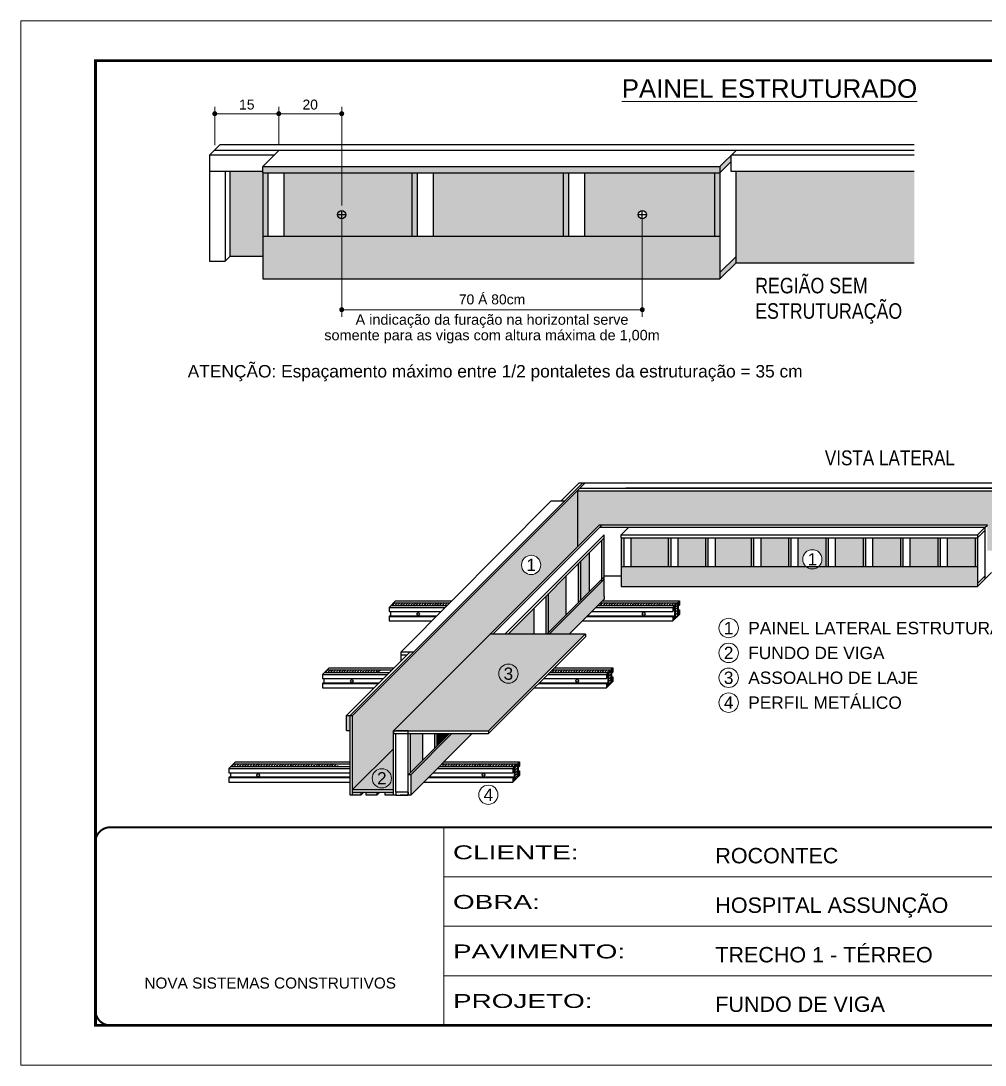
# Model space of a CAD drawing. Extents: x 3171 to 9452, y -2838 to 6252.
# Drawn here: x 7926 to 8896, y 5202 to 6252 of the extents above; entities that cross this region are included whole.
import ezdxf
from ezdxf.enums import TextEntityAlignment as Align

# ---------------------------------------------------------------- set-up
doc = ezdxf.new("R2010")
doc.units = 0
doc.linetypes.add('CONTINUO', pattern=[0])
doc.linetypes.add('DASHED', pattern=[0.75, 0.5, -0.25])
for name, color, linetype, lineweight in [('CARIMBO', 255, 'Continuous', 9), ('Demarcação 1', 251, 'Continuous', 9), ('Folhas', 255, 'Continuous', 9), ('SARRAFO DE PRESSAO', 251, 'DASHED', 9)]:
    doc.layers.add(name, color=color, linetype=linetype, lineweight=lineweight)
doc.layers.add('COTA', color=241, linetype='Continuous')
doc.layers.add('Demarcação 2', color=7, linetype='Continuous', lineweight=9, true_color=0xe0e0e0)
doc.styles.add('ARIAL', font='arial.ttf')
doc.styles.add('CESAR1', font='arial.ttf', dxfattribs={"oblique": 15})
doc.styles.get("Standard").update_dxf_attribs({"font": 'arial.ttf'})
doc.styles.add('Tecnologia', font='')
doc.styles.add('texto', font='ARIALN.TTF')
doc.styles.get('Tecnologia').set_extended_font_data('Forgotten Futurist')
doc.dimstyles.new('1x', dxfattribs={"dimtxt": 10, "dimasz": 5, "dimexe": 7, "dimexo": 5, "dimgap": 4, "dimtad": 1, "dimdec": 1, "dimdsep": 46, "dimtxsty": 'Standard', "dimblk": 'DOT', "dimcen": 0.09, "dimclrd": 4, "dimclre": 4, "dimclrt": 2, "dimadec": 0, "dimazin": 2, "dimtfac": 1, "dimtdec": 1, "dimtmove": 0, "dimatfit": 3, "dimldrblk": 'DOT', "dimfxl": 1, "dimtolj": 1, "dimtzin": 0, "dimlwd": 9, "dimlwe": 9, "dimarcsym": 0})
pattern_1 = [(45, (5718.6906, 53891.615), (0.99436891, 3.64601934), [4.6875, -0.9375, 0, -0.9375])]

# ---------------------------------------------------------------- blocks, each defined once
blk = doc.blocks.new('9999999999')
at = {"color": 30, "linetype": 'CONTINUO'}
for p, q in [((98564.6, 34230.2), (98564.6, 34429.4)), ((98564.6, 34379.6), (99584, 34379.6)), ((98564.6, 34329.8), (99488, 34329.8)), ((98564.6, 34280), (99488, 34280))]:
    blk.add_line(p, q, dxfattribs=at)
at = {"color": 30, "linetype": 'CONTINUO', "const_width": 2}
blk.add_lwpolyline([(99584, 34230.2), (99584, 34414.4, 0.414214), (99569, 34429.4), (98229, 34429.4, 0.414214), (98214, 34414.4), (98214, 34245.2, 0.414214), (98229, 34230.2), (99584, 34230.2)], format="xyb", dxfattribs=at)
at = {"layer": 'Folhas'}
blk.add_lwpolyline([(98139, 34190.2), (99624, 34190.2), (99624, 35240.2), (98139, 35240.2)], close=True, dxfattribs=at)
at = {"layer": 'Folhas', "color": 30, "const_width": 3}
blk.add_lwpolyline([(98214, 34230.2), (99584, 34230.2), (99584, 35200.2), (98214, 35200.2)], close=True, dxfattribs=at)
at = {"color": 7, "linetype": 'Continuous', "ltscale": 5, "style": 'ARIAL'}
for s, height, p in [('ROCONTEC', 15.48, (98837.7, 34393.1)), ('HOSPITAL ASSUNÇÃO', 15.483, (98837.7, 34343.3)), ('TRECHO 1 - TÉRREO', 15.483, (98837.7, 34293.5)), ('NOVA SISTEMAS CONSTRUTIVOS', 11.059, (98263.2, 34267.2)), ('FUNDO DE VIGA', 15.483, (98837.7, 34243.7))]:
    blk.add_text(s, height=height, dxfattribs=at).set_placement(p)
at = {"layer": 'Folhas', "color": 7, "style": 'Tecnologia', "width": 1.5}
for s, p in [('CLIENTE:', (98573.7, 34397.2)), ('OBRA:', (98573.7, 34347.3)), ('PAVIMENTO:', (98573.7, 34297.5)), ('PROJETO:', (98573.7, 34247.7))]:
    blk.add_text(s, height=14, dxfattribs=at).set_placement(p)
blk = doc.blocks.new('_Dot')
at = {"color": 0, "linetype": 'ByBlock', "lineweight": -2}
blk.add_line((-0.5, 0), (-1, 0), dxfattribs=at)
at = {"color": 0, "linetype": 'ByBlock', "const_width": 0.5}
blk.add_lwpolyline([(-0.25, 0, 1), (0.25, 0, 1)], format="xyb", close=True, dxfattribs=at)
blk = doc.blocks.new('*D82')
at = {"layer": 'COTA', "color": 4, "lineweight": 9, "transparency": 16777216}
for p, q in [((8121.3, 6127.5), (8121.3, 6166)), ((8185.7, 6127.2), (8185.7, 6166)), ((8126.3, 6159), (8180.7, 6159))]:
    blk.add_line(p, q, dxfattribs=at)
at = {"layer": 'Defpoints', "color": 0, "transparency": 16777216}
for p in [(8185.7, 6159), (8121.3, 6122.5), (8185.7, 6122.2)]:
    blk.add_point(p, dxfattribs=at)
at = {"layer": 'COTA', "color": 4, "lineweight": 9, "transparency": 16777216, "xscale": 5, "yscale": 5, "zscale": 5, "rotation": 180}
blk.add_blockref('_Dot', (8121.3, 6159), dxfattribs=at)
at = {"layer": 'COTA', "color": 4, "lineweight": 9, "transparency": 16777216, "xscale": 5, "yscale": 5, "zscale": 5}
blk.add_blockref('_Dot', (8185.7, 6159), dxfattribs=at)
at = {"layer": 'COTA', "color": 2, "transparency": 16777216, "insert": (8153.5, 6168.1), "char_height": 10, "attachment_point": 5}
blk.add_mtext('\\A1;15', dxfattribs=at)
blk = doc.blocks.new('*D83')
at = {"layer": 'COTA', "color": 4, "lineweight": 9, "transparency": 16777216}
for p, q in [((8185.7, 6127.2), (8185.7, 6166)), ((8249, 6066.7), (8249, 6166)), ((8190.7, 6159), (8244, 6159))]:
    blk.add_line(p, q, dxfattribs=at)
at = {"layer": 'Defpoints', "color": 0, "transparency": 16777216}
for p in [(8249, 6159), (8185.7, 6122.2), (8249, 6061.7)]:
    blk.add_point(p, dxfattribs=at)
at = {"layer": 'COTA', "color": 4, "lineweight": 9, "transparency": 16777216, "xscale": 5, "yscale": 5, "zscale": 5, "rotation": 180}
blk.add_blockref('_Dot', (8185.7, 6159), dxfattribs=at)
at = {"layer": 'COTA', "color": 4, "lineweight": 9, "transparency": 16777216, "xscale": 5, "yscale": 5, "zscale": 5}
blk.add_blockref('_Dot', (8249, 6159), dxfattribs=at)
at = {"layer": 'COTA', "color": 2, "transparency": 16777216, "insert": (8217.3, 6168.1), "char_height": 10, "attachment_point": 5}
blk.add_mtext('\\A1;20', dxfattribs=at)
blk = doc.blocks.new('*D84')
at = {"layer": 'COTA', "color": 4, "lineweight": 9, "transparency": 16777216}
for p, q in [((8249, 6056.7), (8249, 5954.9)), ((8551.4, 6056.7), (8551.4, 5954.9)), ((8254, 5961.9), (8546.4, 5961.9))]:
    blk.add_line(p, q, dxfattribs=at)
at = {"layer": 'Defpoints', "color": 0, "transparency": 16777216}
for p in [(8249, 6061.7), (8551.4, 6061.7), (8551.4, 5961.9)]:
    blk.add_point(p, dxfattribs=at)
at = {"layer": 'COTA', "color": 4, "lineweight": 9, "transparency": 16777216, "xscale": 5, "yscale": 5, "zscale": 5, "rotation": 180}
blk.add_blockref('_Dot', (8249, 5961.9), dxfattribs=at)
at = {"layer": 'COTA', "color": 4, "lineweight": 9, "transparency": 16777216, "xscale": 5, "yscale": 5, "zscale": 5}
blk.add_blockref('_Dot', (8551.4, 5961.9), dxfattribs=at)
at = {"layer": 'COTA', "color": 2, "transparency": 16777216, "insert": (8400.2, 5972.2), "char_height": 10, "attachment_point": 5}
blk.add_mtext('\\A1;70 Á 80cm', dxfattribs=at)

msp = doc.modelspace()

# ---------------------------------------------------------------- hatches: boundary and pattern name
for points in [[(8640.88, 6110.94), (8640.88, 6117.32), (8629.53, 6106.06), (8629.53, 6099.69)], [(8471.93, 6035.98), (8477.26, 6035.98), (8477.26, 6099.69), (8471.93, 6099.69)], [(8257.39, 5553.81), (8253.73, 5553.81), (8253.73, 5538.95), (8257.39, 5538.95)]]:
    msp.add_hatch(color=256).paths.add_polyline_path(points)
at = {"linetype": 'ByBlock', "ltscale": 2}
for points in [[(8629.53, 6106.06), (8169.47, 6106.06), (8169.47, 6099.69), (8629.53, 6099.69)], [(8169.36, 6035.98), (8174.69, 6035.98), (8174.69, 6099.58), (8169.36, 6099.58)], [(8319.54, 6035.98), (8324.87, 6035.98), (8324.87, 6099.58), (8319.54, 6099.58)], [(8510.5, 5688.48), (8512.85, 5690.84), (8512.85, 5732.28), (8510.5, 5729.92)], [(8530.15, 5703.72), (8532.58, 5703.72), (8532.58, 5732.44), (8530.15, 5732.44)], [(8577.42, 5703.72), (8579.86, 5703.72), (8579.86, 5732.44), (8577.42, 5732.44)], [(8614.96, 5703.72), (8617.39, 5703.72), (8617.39, 5732.44), (8614.96, 5732.44)], [(8660.89, 5703.72), (8663.33, 5703.72), (8663.33, 5732.44), (8660.89, 5732.44)], [(8698.42, 5703.72), (8700.86, 5703.72), (8700.86, 5732.44), (8698.42, 5732.44)], [(8735.95, 5703.72), (8738.39, 5703.72), (8738.39, 5732.44), (8735.95, 5732.44)], [(8773.49, 5703.72), (8775.93, 5703.72), (8775.93, 5732.44), (8773.49, 5732.44)], [(8811.02, 5703.72), (8813.46, 5703.72), (8813.46, 5732.44), (8811.02, 5732.44)], [(8848.55, 5703.72), (8850.99, 5703.72), (8850.99, 5732.44), (8848.56, 5732.44)], [(8886.09, 5703.72), (8888.53, 5703.72), (8888.53, 5732.44), (8886.09, 5732.44)], [(8487.16, 5667.62), (8489.51, 5669.97), (8489.51, 5709.27), (8487.16, 5706.92)], [(8510.6, 5688.59), (8510.6, 5691.07), (8457.21, 5637.67), (8457.21, 5635.78), (8457.8, 5635.78)], [(8457.1, 5676.53), (8454.75, 5674.18), (8454.75, 5635.68), (8457.1, 5635.68)], [(8359.93, 5535.65), (8357.37, 5535.65), (8315.91, 5494.2), (8318.48, 5494.2)], [(8342.72, 5521.01), (8345.08, 5523.36), (8345.08, 5535.55), (8342.72, 5535.55)]]:
    msp.add_hatch(color=256, dxfattribs=at).paths.add_polyline_path(points)
h = msp.add_hatch(color=256)
h.paths.add_polyline_path([(8629.53, 5999.43), (8629.53, 5993.06), (8645.75, 6009.15), (8645.75, 6015.53)])
h.paths.add_polyline_path([(8624.2, 6035.97), (8629.53, 6035.97), (8629.53, 6099.69), (8624.2, 6099.69)])
at = {"linetype": 'Continuous', "ltscale": 1.5}
h = msp.add_hatch(dxfattribs=at)
h.set_pattern_fill('ANSI36', color=256, scale=15, style=0)
h.set_pattern_definition(pattern_1)
h.paths.add_polyline_path([(8301.16, 5667.1), (8298.65, 5664.6), (8355.22, 5664.6), (8357.71, 5667.1)])
h = msp.add_hatch(dxfattribs=at)
h.set_pattern_fill('ANSI36', color=256, scale=15, style=0)
h.set_pattern_definition(pattern_1)
h.paths.add_polyline_path([(8586.85, 5667.1), (8509.12, 5667.1), (8506.61, 5664.6), (8584.34, 5664.6)])
h.paths.add_polyline_path([(8586.85, 5667.1), (8584.34, 5664.6), (8584.34, 5650.99), (8586.85, 5653.49)])
h = msp.add_hatch(dxfattribs=at)
h.set_pattern_fill('ANSI36', color=256, scale=15, style=0)
h.set_pattern_definition(pattern_1)
h.paths.add_polyline_path([(8234.18, 5599.73), (8231.67, 5597.23), (8288.24, 5597.23), (8290.73, 5599.73)])
h = msp.add_hatch(dxfattribs=at)
h.set_pattern_fill('ANSI36', color=256, scale=15, style=0)
h.set_pattern_definition(pattern_1)
h.paths.add_polyline_path([(8519.87, 5599.73), (8517.36, 5597.23), (8517.36, 5583.62), (8519.87, 5586.12)])
h.paths.add_polyline_path([(8460.86, 5599.73), (8458.36, 5597.23), (8517.36, 5597.23), (8519.87, 5599.73)])
h = msp.add_hatch(dxfattribs=at)
h.set_pattern_fill('ANSI36', color=256, scale=15, style=0)
h.set_pattern_definition(pattern_1)
h.paths.add_polyline_path([(8140.11, 5505.11), (8137.6, 5502.61), (8245.07, 5502.61), (8245.07, 5505.11)])
h = msp.add_hatch(dxfattribs=at)
h.set_pattern_fill('ANSI36', color=256, scale=15, style=0)
h.set_pattern_definition(pattern_1)
h.paths.add_polyline_path([(8425.79, 5505.11), (8423.29, 5502.61), (8423.29, 5488.99), (8425.79, 5491.5)])
h.paths.add_polyline_path([(8349.69, 5505.11), (8347.19, 5502.61), (8423.29, 5502.61), (8425.79, 5505.11)])
at = {"linetype": 'ByBlock', "ltscale": 2}
h = msp.add_hatch(color=256, dxfattribs=at)
h.paths.add_polyline_path([(8268.18, 5476.82), (8259.96, 5476.82), (8259.96, 5473.9), (8268.18, 5473.9)])
h.paths.add_polyline_path([(8284.48, 5476.82), (8273.69, 5476.82), (8273.69, 5473.9), (8284.48, 5473.9)])
h.paths.add_polyline_path([(8301.02, 5476.82), (8292.8, 5476.82), (8292.8, 5473.9), (8301.02, 5473.9)])
at = {"layer": 'Demarcação 1'}
h = msp.add_hatch(color=256, dxfattribs=at)
h.paths.add_polyline_path([(8279.69, 5490.72, 1), (8299.04, 5490.72, 1)], flags=17)
h.paths.add_polyline_path([(8301.02, 5538.42), (8486.07, 5723.46), (8486.07, 5779.93), (8486.07, 5779.93), (8259.96, 5553.82), (8259.96, 5479.39), (8301.02, 5520.45)])
h.paths.add_polyline_path([(8429.88, 5705.25, -1), (8449.24, 5705.25, -1)], flags=16)
h.paths.add_polyline_path([(8281.49, 5481.46), (8297.24, 5481.46), (8297.24, 5500.02), (8281.49, 5500.02)], flags=24)
h.paths.add_polyline_path([(8431.68, 5696), (8447.44, 5696), (8447.44, 5714.56), (8431.68, 5714.56)], flags=24)
msp.add_hatch(color=256, dxfattribs=at).paths.add_polyline_path([(8486.07, 5723.46), (8508, 5745.4), (8898.57, 5745.4), (8898.57, 5719.77), (8917.78, 5719.77), (8917.78, 5779.93), (8486.07, 5779.93)])
h = msp.add_hatch(color=256, dxfattribs=at)
h.paths.add_polyline_path([(8259.96, 5479.39), (8301.02, 5479.39), (8301.02, 5520.45)])
h.paths.add_polyline_path([(8279.69, 5490.72, -1), (8299.04, 5490.72, -1)], flags=16)
h.paths.add_polyline_path([(8281.49, 5481.46), (8297.24, 5481.46), (8297.24, 5500.02), (8281.49, 5500.02)], flags=24)
at = {"layer": 'Demarcação 2'}
for points in [[(8169.47, 6099.69), (8169.47, 6099.69), (8169.47, 6099.69), (8169.47, 6100.75), (8136.48, 6100.75), (8136.48, 6015.53), (8169.47, 6015.53)], [(8645.75, 6100.75), (8645.75, 6009.15), (8825.03, 6009.15), (8825.03, 6100.75)], [(8191.02, 6035.98), (8319.66, 6035.98), (8319.66, 6099.69), (8191.02, 6099.69)], [(8341.21, 6035.98), (8471.93, 6035.98), (8471.93, 6099.69), (8341.21, 6099.69)], [(8629.53, 6035.97), (8169.47, 6035.98), (8169.47, 5999.44), (8169.47, 5993.06), (8629.53, 5993.06)], [(8540.12, 5703.72), (8577.53, 5703.72), (8577.53, 5732.54), (8540.12, 5732.54)], [(8587.4, 5703.72), (8615.06, 5703.72), (8615.06, 5732.54), (8587.4, 5732.54)], [(8624.93, 5703.72), (8660.99, 5703.72), (8660.99, 5732.54), (8624.93, 5732.54)], [(8670.86, 5703.72), (8698.53, 5703.72), (8698.53, 5732.54), (8670.86, 5732.54)], [(8745.93, 5703.72), (8773.59, 5703.72), (8773.59, 5732.54), (8745.93, 5732.54)], [(8783.46, 5703.72), (8811.13, 5703.72), (8811.13, 5732.54), (8783.46, 5732.54)], [(8821, 5703.72), (8848.66, 5703.72), (8848.66, 5732.54), (8821, 5732.54)], [(8858.53, 5703.72), (8886.2, 5703.72), (8886.2, 5732.54), (8858.53, 5732.54)], [(8489.62, 5670.08), (8498.28, 5678.75), (8498.28, 5717.71), (8489.62, 5709.04)], [(8888.63, 5703.72), (8728.97, 5703.72, -0.3830345), (8716.03, 5703.72), (8530.25, 5703.72), (8530.25, 5683.72), (8888.63, 5683.72)], [(8457.21, 5637.67), (8474.94, 5655.41), (8474.94, 5694.37), (8457.21, 5676.63)], [(8512.95, 5673.86), (8512.95, 5690.94), (8457.8, 5635.78), (8477.8, 5635.78), (8512.95, 5670.94)], [(8416.36, 5635.78), (8442.53, 5635.78), (8442.53, 5661.96)], [(8318.26, 5496.55), (8330.51, 5508.8), (8330.51, 5535.65), (8318.26, 5535.65)], [(8380.23, 5535.65), (8374.75, 5535.65), (8359.93, 5535.65), (8318.48, 5494.2), (8318.48, 5473.9)], [(8345.18, 5523.47), (8357.37, 5535.65), (8345.18, 5535.65)]]:
    msp.add_hatch(color=256, dxfattribs=at).paths.add_polyline_path(points)
h = msp.add_hatch(color=256, dxfattribs=at)
h.paths.add_polyline_path([(8547.25, 6057.51, -1), (8555.62, 6057.51, -1)], flags=16)
h.paths.add_polyline_path([(8493.48, 6035.98), (8624.2, 6035.97), (8624.2, 6099.69), (8493.48, 6099.69)])
h = msp.add_hatch(color=256, dxfattribs=at)
h.paths.add_polyline_path([(8732.18, 5710.92, -1), (8712.82, 5710.92, -1)], flags=16)
h.paths.add_polyline_path([(8714.62, 5701.67), (8730.38, 5701.67), (8730.38, 5720.22), (8714.62, 5720.22)], flags=24)
h.paths.add_polyline_path([(8708.39, 5703.72), (8736.06, 5703.72), (8736.06, 5732.54), (8708.39, 5732.54)])
h = msp.add_hatch(color=256, dxfattribs=at)
h.paths.add_polyline_path([(8301.02, 5538.42), (8303.59, 5538.42), (8315.91, 5538.42), (8396.66, 5538.42), (8494.03, 5635.78), (8398.39, 5635.78)])
h.paths.add_polyline_path([(8408.76, 5586.4), (8424.63, 5586.4), (8424.63, 5605.29), (8408.76, 5605.29)], flags=24)

# ---------------------------------------------------------------- linework, layer by layer
at = {"linetype": 'ByBlock', "ltscale": 2}
for p, q in [((8116.05, 6117.32), (8126.49, 6127.76)), ((8185.7, 6122.16), (8169.47, 6106.06)), ((8645.75, 6122.16), (8629.53, 6106.06)), ((8116.05, 6117.32), (8116.05, 6100.75)), ((8640.88, 6100.75), (8640.88, 6117.32)), ((8116.05, 6100.75), (8116.05, 6010.69)), ((8131.65, 6100.75), (8131.65, 6010.69)), ((8136.48, 6100.75), (8136.48, 6015.53)), ((8169.47, 6106.06), (8629.53, 6106.06)), ((8169.47, 6099.69), (8169.47, 6106.06)), ((8640.88, 6110.94), (8629.53, 6099.69)), ((8629.53, 6106.06), (8629.53, 5993.06)), ((8645.75, 6009.15), (8645.75, 6100.75)), ((8169.47, 6099.69), (8169.47, 5993.06)), ((8169.47, 6099.69), (8169.47, 5999.44)), ((8169.47, 6099.69), (8629.53, 6099.69)), ((8174.8, 6099.69), (8174.8, 6035.98)), ((8191.02, 6035.98), (8191.02, 6099.69)), ((8319.66, 6099.69), (8319.66, 6035.98)), ((8324.98, 6099.69), (8324.98, 6035.98)), ((8341.21, 6035.98), (8341.21, 6099.69)), ((8471.93, 6099.69), (8471.93, 6035.98)), ((8477.26, 6099.69), (8477.26, 6035.98)), ((8493.48, 6035.98), (8493.48, 6099.69)), ((8624.2, 6099.69), (8624.2, 6035.97)), ((8131.65, 6010.69), (8136.48, 6015.53)), ((8169.47, 6015.53), (8136.48, 6015.53)), ((8169.47, 6015.53), (8136.48, 6015.53)), ((8645.75, 6015.53), (8629.53, 5999.43)), ((8645.75, 6009.15), (8629.53, 5993.06)), ((8400.96, 5635.78), (8510.57, 5745.4)), ((8896.06, 5742.83), (8898.57, 5745.4)), ((8537.68, 5742.83), (8530.25, 5735.46)), ((8530.25, 5735.46), (8888.63, 5735.46)), ((8530.25, 5732.54), (8530.25, 5735.46)), ((8896.06, 5742.83), (8888.63, 5735.46)), ((8896.06, 5739.91), (8888.63, 5732.54)), ((8888.63, 5735.46), (8888.63, 5732.54)), ((8896.06, 5742.83), (8896.06, 5691.09)), ((8510.6, 5688.59), (8510.6, 5730.03)), ((8512.95, 5673.86), (8512.95, 5732.38)), ((8530.25, 5732.54), (8888.63, 5732.54)), ((8530.25, 5732.54), (8530.25, 5683.72)), ((8530.25, 5732.54), (8530.25, 5703.72)), ((8532.69, 5732.54), (8532.69, 5703.72)), ((8540.12, 5703.72), (8540.12, 5732.54)), ((8577.53, 5732.54), (8577.53, 5703.72)), ((8579.97, 5732.54), (8579.97, 5703.72)), ((8587.4, 5703.72), (8587.4, 5732.54)), ((8615.06, 5732.54), (8615.06, 5703.72)), ((8617.5, 5732.54), (8617.5, 5703.72)), ((8624.93, 5703.72), (8624.93, 5732.54)), ((8660.99, 5732.54), (8660.99, 5703.72)), ((8663.43, 5732.54), (8663.43, 5703.72)), ((8670.86, 5703.72), (8670.86, 5732.54)), ((8698.53, 5732.54), (8698.53, 5703.72)), ((8700.97, 5732.54), (8700.97, 5703.72)), ((8708.39, 5703.72), (8708.39, 5732.54)), ((8736.06, 5732.54), (8736.06, 5703.72)), ((8738.5, 5732.54), (8738.5, 5703.72)), ((8745.93, 5703.72), (8745.93, 5732.54)), ((8773.59, 5732.54), (8773.59, 5703.72)), ((8776.03, 5732.54), (8776.03, 5703.72)), ((8783.46, 5703.72), (8783.46, 5732.54)), ((8811.13, 5732.54), (8811.13, 5703.72)), ((8813.57, 5732.54), (8813.57, 5703.72)), ((8821, 5703.72), (8821, 5732.54)), ((8848.66, 5732.54), (8848.66, 5703.72)), ((8851.1, 5732.54), (8851.1, 5703.72)), ((8858.53, 5703.72), (8858.53, 5732.54)), ((8886.2, 5732.54), (8886.2, 5703.72)), ((8888.63, 5732.54), (8888.63, 5683.72)), ((8498.28, 5678.75), (8498.28, 5717.71)), ((8487.26, 5667.73), (8487.26, 5707.02)), ((8489.62, 5670.08), (8489.62, 5709.38)), ((8512.95, 5693.42), (8455.32, 5635.78)), ((8474.94, 5655.41), (8474.94, 5694.7)), ((8530.25, 5694.01), (8512.95, 5694.01)), ((8896.06, 5694.01), (8888.63, 5686.64)), ((8896.06, 5691.09), (8888.63, 5683.72)), ((8902.62, 5697.59), (8892.24, 5687.29)), ((8898.57, 5693.57), (8896.06, 5691.09)), ((8454.85, 5635.78), (8454.85, 5674.28)), ((8457.21, 5635.78), (8457.21, 5676.63)), ((8512.95, 5673.86), (8512.95, 5670.94)), ((8296.58, 5662.53), (8296.58, 5658.34)), ((8296.58, 5662.53), (8339.83, 5662.53)), ((8296.58, 5662.53), (8353.16, 5662.53)), ((8298.65, 5664.6), (8355.22, 5664.6)), ((8301.16, 5667.1), (8357.71, 5667.1)), ((8303.23, 5669.17), (8359.77, 5669.17)), ((8504.54, 5662.53), (8582.27, 5662.53)), ((8506.61, 5664.6), (8584.34, 5664.6)), ((8509.12, 5667.1), (8586.85, 5667.1)), ((8511.19, 5669.17), (8588.92, 5669.17)), ((8582.27, 5662.53), (8582.27, 5658.34)), ((8582.91, 5662.25), (8582.91, 5658.98)), ((8583.72, 5663.06), (8583.72, 5651.13)), ((8584.34, 5664.6), (8584.34, 5650.99)), ((8586.85, 5667.1), (8586.85, 5653.49)), ((8587.47, 5666.81), (8587.47, 5654.89)), ((8587.47, 5664.36), (8588.29, 5664.36)), ((8587.47, 5660.11), (8588.92, 5660.11)), ((8588.29, 5667.63), (8588.29, 5664.36)), ((8296.58, 5658.34), (8349, 5658.34)), ((8296.58, 5653.47), (8344.15, 5653.47)), ((8297.22, 5654.11), (8344.79, 5654.11)), ((8298.03, 5658.34), (8298.03, 5654.11)), ((8495.48, 5653.47), (8582.27, 5653.47)), ((8496.12, 5654.11), (8582.91, 5654.11)), ((8500.35, 5658.34), (8582.27, 5658.34)), ((8582.91, 5651.13), (8583.72, 5651.13)), ((8587.47, 5659.49), (8588.29, 5659.49)), ((8587.47, 5655.71), (8588.29, 5655.71)), ((8588.29, 5659.49), (8588.29, 5655.71)), ((8296.58, 5648.92), (8326.3, 5648.92)), ((8296.58, 5648.92), (8339.63, 5648.92)), ((8490.93, 5648.92), (8582.27, 5648.92)), ((8494.15, 5635.78), (8494.15, 5633.02)), ((8308.72, 5608.81), (8308.72, 5617.83)), ((8308.72, 5614.91), (8314.82, 5614.91)), ((8231.67, 5597.23), (8297.14, 5597.23)), ((8234.18, 5599.73), (8299.65, 5599.73)), ((8236.25, 5601.8), (8301.71, 5601.8)), ((8458.34, 5597.23), (8517.36, 5597.23)), ((8460.85, 5599.73), (8519.87, 5599.73)), ((8462.91, 5601.8), (8521.94, 5601.8)), ((8517.36, 5597.23), (8517.36, 5583.62)), ((8519.87, 5599.73), (8519.87, 5586.12)), ((8520.49, 5599.44), (8520.49, 5587.52)), ((8520.49, 5596.99), (8521.31, 5596.99)), ((8521.31, 5600.26), (8521.31, 5596.99)), ((8229.61, 5595.16), (8272.85, 5595.16)), ((8229.61, 5595.16), (8295.07, 5595.16)), ((8229.61, 5595.16), (8229.61, 5590.97)), ((8229.61, 5590.97), (8290.88, 5590.97)), ((8229.61, 5586.1), (8286.01, 5586.1)), ((8230.24, 5586.74), (8286.65, 5586.74)), ((8231.05, 5590.97), (8231.05, 5586.74)), ((8447.21, 5586.1), (8515.29, 5586.1)), ((8447.85, 5586.74), (8515.93, 5586.74)), ((8452.08, 5590.97), (8515.29, 5590.97)), ((8456.27, 5595.16), (8515.29, 5595.16)), ((8515.29, 5595.16), (8515.29, 5590.97)), ((8515.93, 5594.88), (8515.93, 5591.61)), ((8516.74, 5595.69), (8516.74, 5583.76)), ((8520.49, 5592.74), (8521.94, 5592.74)), ((8520.49, 5592.12), (8521.31, 5592.12)), ((8520.49, 5588.34), (8521.31, 5588.34)), ((8521.31, 5592.12), (8521.31, 5588.34)), ((8229.61, 5581.55), (8259.32, 5581.55)), ((8229.61, 5581.55), (8281.46, 5581.55)), ((8442.66, 5581.55), (8515.29, 5581.55)), ((8515.93, 5583.76), (8516.74, 5583.76)), ((8253.73, 5538.95), (8253.73, 5553.81)), ((8257.39, 5553.82), (8259.96, 5553.82)), ((8253.73, 5538.95), (8257.39, 5538.95)), ((8301.02, 5538.42), (8303.59, 5538.42)), ((8306.81, 5535.65), (8374.75, 5535.65)), ((8315.91, 5476.82), (8315.91, 5535.65)), ((8318.26, 5496.55), (8318.26, 5535.52)), ((8330.51, 5508.8), (8330.51, 5535.65)), ((8342.83, 5521.12), (8342.83, 5535.65)), ((8345.18, 5523.47), (8345.18, 5535.65)), ((8396.66, 5538.42), (8396.66, 5535.65)), ((8137.6, 5502.61), (8257.39, 5502.61)), ((8140.11, 5505.11), (8257.39, 5505.11)), ((8142.17, 5507.18), (8257.39, 5507.18)), ((8347.19, 5502.61), (8423.29, 5502.61)), ((8349.69, 5505.11), (8425.79, 5505.11)), ((8351.76, 5507.18), (8427.86, 5507.18)), ((8423.29, 5502.61), (8423.29, 5488.99)), ((8425.79, 5505.11), (8425.79, 5491.5)), ((8426.42, 5504.82), (8426.42, 5492.9)), ((8426.42, 5502.36), (8427.24, 5502.36)), ((8427.24, 5505.64), (8427.24, 5502.36)), ((8135.53, 5500.54), (8231.74, 5500.54)), ((8135.53, 5500.54), (8257.39, 5500.54)), ((8135.53, 5500.54), (8135.53, 5496.35)), ((8135.53, 5496.35), (8257.39, 5496.35)), ((8136.17, 5492.11), (8257.39, 5492.11)), ((8136.98, 5496.35), (8136.98, 5492.11)), ((8336.69, 5492.11), (8421.86, 5492.11)), ((8340.93, 5496.35), (8421.22, 5496.35)), ((8345.12, 5500.54), (8421.22, 5500.54)), ((8421.22, 5500.54), (8421.22, 5496.35)), ((8421.86, 5500.26), (8421.86, 5496.98)), ((8422.66, 5501.07), (8422.66, 5489.14)), ((8426.42, 5498.12), (8427.86, 5498.12)), ((8426.42, 5497.49), (8427.24, 5497.49)), ((8426.42, 5493.72), (8427.24, 5493.72)), ((8427.24, 5497.49), (8427.24, 5493.72)), ((8135.53, 5491.48), (8257.39, 5491.48)), ((8135.53, 5486.93), (8231.74, 5486.93)), ((8135.53, 5486.93), (8257.39, 5486.93)), ((8331.5, 5486.93), (8421.22, 5486.93)), ((8336.05, 5491.48), (8421.22, 5491.48)), ((8421.86, 5489.14), (8422.66, 5489.14)), ((8315.91, 5476.82), (8315.91, 5473.9))]:
    msp.add_line(p, q, dxfattribs=at)
for p, q in [((8825.03, 6122.16), (8120.88, 6122.16)), ((8825.03, 6127.76), (8126.49, 6127.76)), ((8180.82, 6117.32), (8116.05, 6117.32)), ((8825.03, 6117.32), (8640.88, 6117.32)), ((8169.47, 6100.75), (8116.05, 6100.75)), ((8825.03, 6100.75), (8640.88, 6100.75)), ((8169.35, 6035.98), (8629.53, 6035.97)), ((8116.05, 6010.69), (8131.65, 6010.69)), ((8169.47, 5993.06), (8629.53, 5993.06)), ((8491.12, 5787.55), (8257.39, 5553.82)), ((8493.68, 5787.55), (8259.96, 5553.82)), ((8487.46, 5787.55), (8469.36, 5769.45)), ((8925.4, 5787.55), (8487.46, 5787.55)), ((8486.07, 5779.93), (8917.78, 5779.93)), ((8486.07, 5779.93), (8486.07, 5723.46)), ((8488.64, 5782.5), (8920.35, 5782.5)), ((8920.35, 5782.5), (8534.73, 5782.5)), ((8459.46, 5769.45), (8308.72, 5617.83)), ((8473.02, 5769.45), (8459.46, 5769.45)), ((8508, 5745.4), (8301.02, 5538.42)), ((8898.57, 5745.4), (8508, 5745.4)), ((8413.28, 5635.78), (8512.95, 5735.46)), ((8896.06, 5742.83), (8508, 5742.83)), ((8512.95, 5683.72), (8512.95, 5735.46)), ((8416.36, 5635.78), (8512.95, 5732.38)), ((8530.25, 5703.72), (8888.63, 5703.72)), ((8512.95, 5690.94), (8457.8, 5635.78)), ((8530.25, 5683.72), (8888.63, 5683.72)), ((8512.95, 5670.94), (8477.8, 5635.78)), ((8303.23, 5669.17), (8296.58, 5662.53)), ((8442.53, 5635.78), (8442.53, 5661.96)), ((8588.92, 5669.17), (8582.27, 5662.53)), ((8583.72, 5663.06), (8582.91, 5662.25)), ((8588.29, 5667.63), (8587.47, 5666.81)), ((8588.92, 5664.98), (8588.29, 5664.36)), ((8588.92, 5660.11), (8588.29, 5659.49)), ((8582.91, 5658.98), (8582.27, 5658.34)), ((8588.92, 5655.56), (8582.27, 5648.92)), ((8583.72, 5651.13), (8582.91, 5650.33)), ((8588.29, 5655.71), (8587.47, 5654.89)), ((8396.66, 5538.42), (8494.03, 5635.78)), ((8396.78, 5535.65), (8494.15, 5633.02)), ((8494.15, 5635.78), (8398.39, 5635.78)), ((8317.74, 5617.83), (8253.73, 5553.82)), ((8308.72, 5617.83), (8321.41, 5617.83)), ((8236.25, 5601.8), (8229.61, 5595.16)), ((8521.94, 5601.8), (8515.29, 5595.16)), ((8521.31, 5600.26), (8520.49, 5599.44)), ((8521.94, 5597.61), (8521.31, 5596.99)), ((8515.93, 5591.61), (8515.29, 5590.97)), ((8521.94, 5588.19), (8515.29, 5581.55)), ((8516.74, 5595.69), (8515.93, 5594.88)), ((8521.31, 5588.34), (8520.49, 5587.52)), ((8521.94, 5592.74), (8521.31, 5592.12)), ((8516.74, 5583.76), (8515.93, 5582.96)), ((8253.73, 5553.81), (8257.39, 5553.81)), ((8257.39, 5476.82), (8257.39, 5553.82)), ((8259.96, 5473.9), (8259.96, 5553.82)), ((8301.02, 5473.9), (8301.02, 5538.42)), ((8301.02, 5538.42), (8396.66, 5538.42)), ((8301.02, 5538.42), (8301.02, 5535.65)), ((8301.02, 5535.65), (8307.94, 5535.65)), ((8315.91, 5538.42), (8303.59, 5538.42)), ((8303.59, 5476.82), (8303.59, 5535.65)), ((8303.59, 5535.65), (8303.59, 5535.34)), ((8315.91, 5473.9), (8315.91, 5538.42)), ((8357.37, 5535.65), (8315.91, 5494.2)), ((8380.23, 5535.65), (8318.48, 5473.9)), ((8359.93, 5535.65), (8318.48, 5494.2)), ((8374.75, 5535.65), (8396.78, 5535.65)), ((8301.02, 5520.45), (8259.96, 5479.39)), ((8142.17, 5507.18), (8135.53, 5500.54)), ((8427.86, 5507.18), (8421.22, 5500.54)), ((8427.24, 5505.64), (8426.42, 5504.82)), ((8427.86, 5502.99), (8427.24, 5502.36)), ((8318.48, 5494.2), (8315.91, 5494.2)), ((8318.48, 5494.2), (8318.48, 5473.9)), ((8421.86, 5496.98), (8421.22, 5496.35)), ((8427.86, 5493.57), (8421.22, 5486.93)), ((8422.66, 5501.07), (8421.86, 5500.26)), ((8427.24, 5493.72), (8426.42, 5492.9)), ((8427.86, 5498.12), (8427.24, 5497.49)), ((8422.66, 5489.14), (8421.86, 5488.34)), ((8257.39, 5473.9), (8257.39, 5476.82)), ((8268.18, 5473.9), (8257.39, 5473.9)), ((8259.96, 5479.39), (8301.02, 5479.39)), ((8259.96, 5476.82), (8301.02, 5476.82)), ((8259.96, 5476.82), (8268.18, 5476.82)), ((8268.18, 5476.82), (8268.18, 5473.9)), ((8268.18, 5473.9), (8271.1, 5476.82)), ((8273.69, 5476.82), (8284.48, 5476.82)), ((8273.69, 5473.9), (8273.69, 5476.82)), ((8284.48, 5473.9), (8273.69, 5473.9)), ((8284.48, 5473.9), (8287.4, 5476.82)), ((8284.48, 5476.82), (8284.48, 5473.9)), ((8292.8, 5476.82), (8301.02, 5476.82)), ((8292.8, 5473.9), (8292.8, 5476.82)), ((8303.59, 5473.9), (8292.8, 5473.9)), ((8303.59, 5476.82), (8303.59, 5473.9)), ((8315.91, 5476.82), (8303.59, 5476.82)), ((8303.59, 5473.9), (8315.91, 5473.9)), ((8318.48, 5473.9), (8307.69, 5473.9))]:
    msp.add_line(p, q)
at = {"linetype": 'Continuous', "ltscale": 1.5}
for p, q in [((8248.98, 6053.33), (8248.98, 6061.69)), ((8551.44, 6053.33), (8551.44, 6061.69)), ((8244.8, 6057.51), (8253.16, 6057.51)), ((8547.25, 6057.51), (8555.62, 6057.51)), ((8645.75, 6009.15), (8825.03, 6009.15))]:
    msp.add_line(p, q, dxfattribs=at)
at = {"ltscale": 2}
for p, q in [((8588.92, 5669.17), (8588.92, 5664.98)), ((8588.92, 5660.11), (8588.92, 5655.56)), ((8297.22, 5654.11), (8296.58, 5653.47)), ((8296.58, 5653.47), (8296.58, 5648.92)), ((8582.91, 5654.11), (8582.27, 5653.47)), ((8582.27, 5653.47), (8582.27, 5648.92)), ((8582.91, 5654.11), (8582.91, 5650.33)), ((8521.94, 5601.8), (8521.94, 5597.61)), ((8230.24, 5586.74), (8229.61, 5586.1)), ((8229.61, 5586.1), (8229.61, 5581.55)), ((8515.93, 5586.74), (8515.29, 5586.1)), ((8515.29, 5586.1), (8515.29, 5581.55)), ((8515.93, 5586.74), (8515.93, 5582.96)), ((8521.94, 5592.74), (8521.94, 5588.19)), ((8427.86, 5507.18), (8427.86, 5502.99)), ((8136.17, 5492.11), (8135.53, 5491.48)), ((8421.86, 5492.11), (8421.22, 5491.48)), ((8421.86, 5492.11), (8421.86, 5488.34)), ((8427.86, 5498.12), (8427.86, 5493.57)), ((8135.53, 5491.48), (8135.53, 5486.93)), ((8421.22, 5491.48), (8421.22, 5486.93))]:
    msp.add_line(p, q, dxfattribs=at)
at = {"linetype": 'Continuous', "ltscale": 1.5}
for centre in [(8248.98, 6057.51), (8551.44, 6057.51)]:
    msp.add_circle(centre, 4.18, dxfattribs=at)
at = {"linetype": 'ByBlock', "ltscale": 2}
for centre in [(8326.04, 5655.95), (8552.82, 5656.14), (8259.06, 5588.58), (8485.84, 5588.77), (8164.99, 5493.96), (8391.77, 5494.15)]:
    msp.add_circle(centre, 1.38, dxfattribs=at)
at = {"layer": 'CARIMBO'}
for centre, radius in [((8439.56, 5705.25), 9.68), ((8722.5, 5710.92), 9.68), ((8638.29, 5641.81), 9.77), ((8638.29, 5616.81), 9.77), ((8416.7, 5595.93), 9.68), ((8638.29, 5591.81), 9.77), ((8638.29, 5566.81), 9.77), ((8289.37, 5490.72), 9.68), ((8396.51, 5474.16), 9.68)]:
    msp.add_circle(centre, radius, dxfattribs=at)

# ---------------------------------------------------------------- block references
at = {"layer": 'SARRAFO DE PRESSAO', "color": 6, "linetype": 'ByBlock'}
msp.add_blockref('9999999999', (-90212.79, -28987.88), dxfattribs=at)

# ---------------------------------------------------------------- texts
at = {"layer": 'CARIMBO', "linetype": 'Continuous', "ltscale": 2, "style": 'ARIAL'}
msp.add_text('%%UPAINEL ESTRUTURADO', height=18.59, dxfattribs=at).set_placement((8679.34, 6175), align=Align.CENTER)
at = {"layer": 'CARIMBO', "linetype": 'Continuous', "ltscale": 2, "style": 'texto'}
for s, height, p in [('REGIÃO SEM', 15.6, (8665.01, 5978.36)), ('ESTRUTURAÇÃO', 15.6, (8665.01, 5952.8)), ('VISTA LATERAL', 15, (8735.11, 5805.44))]:
    msp.add_text(s, height=height, dxfattribs=at).set_placement(p)
at = {"layer": 'CARIMBO', "color": 2, "style": 'ARIAL'}
for s, height, p in [('A indicação da furação na horizontal serve', 10.4, (8400.21, 5951.98)), ('somente para as vigas com altura máxima de 1,00m', 10.4, (8400.21, 5936.38)), ('ATENÇÃO: Espaçamento máximo entre 1/2 pontaletes da estruturação = 35 cm  ', 12.48, (8408.23, 5900.02))]:
    msp.add_text(s, height=height, dxfattribs=at).set_placement(p, align=Align.MIDDLE_CENTER)
at = {"layer": 'CARIMBO', "style": 'ARIAL'}
for s, height, p in [('1', 12.32, (8722.5, 5710.92)), ('1', 12.32, (8439.56, 5705.25)), ('1', 12.44, (8638.29, 5641.81)), ('2', 12.44, (8638.29, 5616.81)), ('3', 12.32, (8416.7, 5595.93)), ('3', 12.44, (8638.29, 5591.81)), ('4', 12.44, (8638.29, 5566.81)), ('2', 12.32, (8289.37, 5490.72)), ('4', 12.32, (8396.51, 5474.16))]:
    msp.add_text(s, height=height, dxfattribs=at).set_placement(p, align=Align.MIDDLE_CENTER)
at = {"layer": 'CARIMBO', "style": 'CESAR1'}
for s, p in [('PAINEL LATERAL ESTRUTURADO', (8658.05, 5641.81)), ('FUNDO DE VIGA', (8658.05, 5616.81)), ('ASSOALHO DE LAJE', (8658.05, 5591.81)), ('PERFIL METÁLICO', (8658.05, 5566.81))]:
    msp.add_text(s, height=12.436, dxfattribs=at).set_placement(p, align=Align.MIDDLE_LEFT)

# ---------------------------------------------------------------- dimensions: what is measured, and where the dimension line sits
at = {"layer": 'COTA'}
for base, p1, p2, text, picture, middle in [((8185.7, 6158.96), (8121.27, 6122.54), (8185.7, 6122.16), '15', '*D82', (8153.48, 6168.07)), ((8248.98, 6158.96), (8185.7, 6122.16), (8248.98, 6061.69), '20', '*D83', (8217.34, 6168.07)), ((8551.44, 5961.86), (8248.98, 6061.69), (8551.44, 6061.69), '70 Á 80cm', '*D84', (8400.21, 5972.21))]:
    dim = msp.add_linear_dim(base=base, p1=p1, p2=p2, text=text, dimstyle='1x', dxfattribs=at)
    dim.commit()
    dim.dimension.update_dxf_attribs({"geometry": picture, "text_midpoint": middle})

doc.saveas('drawing.dxf')
